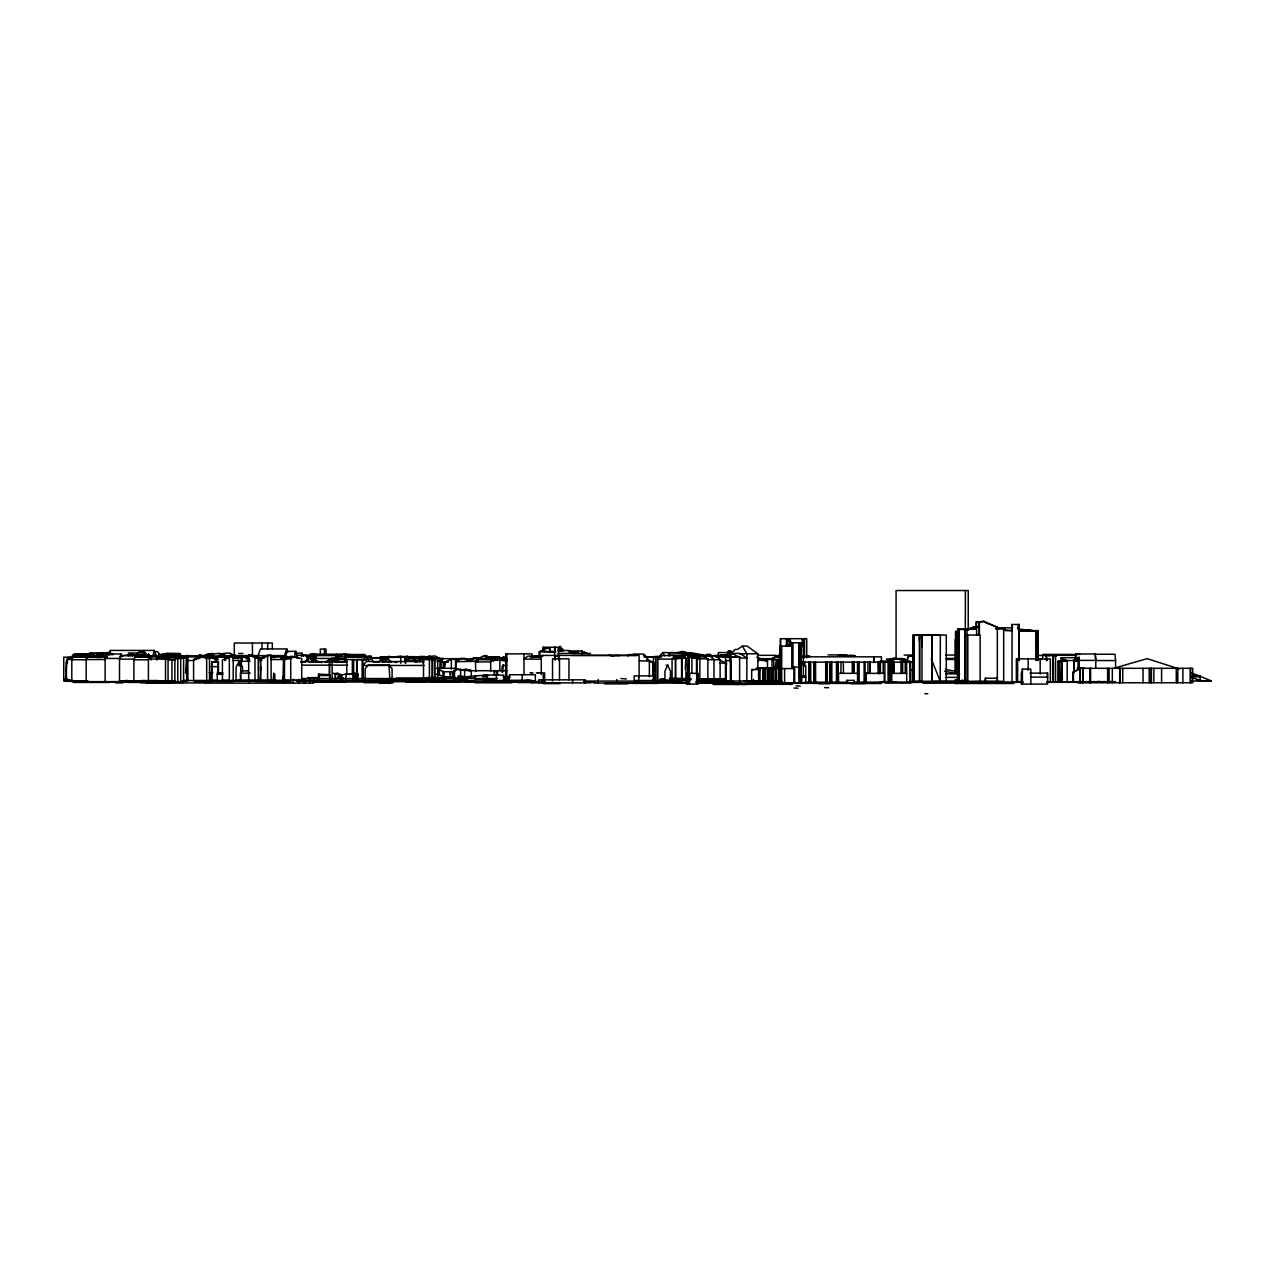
<?xml version="1.0" encoding="UTF-8"?>
<svg xmlns="http://www.w3.org/2000/svg" width="1275" height="1275" viewBox="0 0 1275 1275"><rect width="100%" height="100%" fill="white"/><g stroke="black" fill="none" stroke-linecap="round" stroke-linejoin="round"><path stroke-width="1.5" d="M283.927 676.85L283.927 658.681L288.548 657.247L290.732 658.888M1019.155 660.514L1019.171 630.647L1038.057 630.663L1038.057 660.434M1190.691 681.169L1211.25 680.85L1190.643 672.594M921.921 646.744L921.984 635.237M919.339 640.99L919.466 635.237L913.49 635.237M1022.247 673.614L1022.359 669.136L1030.822 669.136L1030.885 684.085M321.842 662.474L316.009 661.884L309.905 657.852L312.71 657.852L318.83 662.219M685.281 669.216L685.87 657.852L683.416 656.529L674.953 657.103L676.706 657.215M688.197 673.168L689.042 656.418L687.942 656.37L687.735 682.476M329.46 659.016L332.185 659.558L329.46 659.016L329.332 674.666L318.591 674.14L318.224 680.563M185.528 673.041L186.676 658.059L184.955 656.019L181.895 656.019L183.6 658.043L186.676 658.059L186.676 680.531M284.166 658.936L284.373 656.242L274.906 656.242L274.141 657.916M1115.577 668.227L1115.577 660.562L1095.767 660.546L1095.273 653.995L1075.606 653.995L1075.176 658.968M72.834 659.43L67.192 659.462L66.443 668.482L66.443 680.212L72.069 680.212M1036.017 630.647L1036.049 660.53L1036.049 630.711M959.469 673.646L958.545 681.312L958.545 629.436L957.668 629.197L975.981 629.165L964.777 629.611L964.777 681.312M1061.262 657.661L1061.677 660.514L1079.001 660.514L1078.554 657.661L1061.262 657.661L1060.816 681.742M211.108 680.547L211.746 661.884L218.487 662.331L218.487 673.264M775.343 667.096L776.284 660.115L777.862 660.115L778.483 663.717M776.937 667.064L777.862 660.115M370.563 657.533L370.754 656.147L367.678 656.816L366.212 660.131M1078.076 661.056L1078.554 657.661M217.515 674.602L218.184 661.884M72.994 656.386L73.36 654.155L82.668 654.792M1057.836 681.934L1057.947 661.103L1058.888 662.315L1061.963 662.315L1060.784 661.135L1058.888 661.868L1058.888 681.934L1059.987 678.507M71.798 680.627L71.798 659.717L72.293 657.167L74.253 657.247M286.477 659.079L286.987 656.45L285.409 656.45M404.908 661.056L405.625 657.39L407.267 656.115L408.829 657.39M148.33 656.163L148.697 654.282L147.039 656.163M132.345 655.748L132.68 654.107L128.042 654.76M1042.153 659.494L1043.301 654.426L1079.957 654.426M717.777 655.908L718.526 652.561L732.185 652.561M1062.553 677.981L1061.677 681.742L1061.677 658.314L1067.175 660.88L1067.175 681.742M152.729 656.784L154.291 650.425L110.654 650.425L104.136 657.47M294.573 656.434L295.816 651.366L286.779 651.366L285.042 658.028M166.419 654.744L166.786 653.31L179.727 653.485L180.891 657.549M356.219 675.463L357.765 675.463L356.426 674.969L356.092 679.352M441.74 661.932L442.712 658.33L407.713 658.49L406.438 660.832L421.021 660.848M1060.083 678.412L1059.079 681.934L1059.079 661.008L1059.716 681.934M907.418 659.271L908.294 656.306L914.159 656.306M866.235 678.683L865.087 682.189L865.087 662.139M907.338 659.271L908.294 656.306M219.587 654.33L226.52 653.087L230.169 653.167L233.532 655.254L234.648 654.585M301.155 656.179L302.143 653.198L294.955 653.183M105.14 681.503L105.14 658.442L106.622 653.979M119.515 681.503L119.515 658.474L120.998 653.979L97.282 653.995L97.282 657.804M283.672 657.98L286.748 648.943L260.403 648.943L257.805 656.577M335.197 659L336.377 655.589L301.824 655.637M725.873 657.502L726.559 655.589L701.011 655.701M66.172 680.547L66.061 662.41L67.846 657.47L73.807 657.47M415.012 658.729L415.73 656.689L400.302 656.689M415.012 658.569L415.73 656.689M133.891 659.143L135.341 655.477L120.95 655.477L119.515 659.127L133.891 659.143L133.891 680.754M729.874 657.358L730.846 651.031L728.344 651.031L727.356 657.406M455.542 662.123L456.96 658.761L458.49 661.295M442.728 658.761C438.249 665.502 448.418 658.553 444.13 668.132M162.355 656.864L163.328 656.306M581.4 653.438L586.883 653.23L558.275 653.469M666.203 665.438L667.702 665.072L664.928 671.208L664.928 680.499M238.664 665.47L240.21 662.076L238.887 662.028L236.066 667.16L236.066 680.388M108.391 655.366L110.654 650.425M354.036 655.509L354.498 654.489L364.491 654.489L366.674 656.928M344.489 662.044L339.756 662.044L335.118 659.127L332.185 659.127L332.185 678.459M86.174 681.503L86.174 659.558L87.624 656.513L107.148 656.513M241.071 664.482L242.362 657.852L232.911 657.852M502.637 672.228L503.306 665.136L502.063 666.506L502.063 672.228M505.012 660.02L505.888 658.219M759.183 658.649L774.148 658.697L775.901 655.318L757.509 655.318M494.923 658.219L493.234 661.342L492.134 660.227L490.7 661.9L475.766 661.9L478.364 661.358L475.416 660.386L475.766 671.543M379.01 662.203L381.209 658.107L384.365 658.267M470.475 658.649L469.296 660.848L470.475 660.848L470.475 658.649L500.836 658.123L505.346 656.928M165.479 658.745L166.18 656.322L145.589 656.322L145.031 657.31M240.513 667.032L240.513 661.295L242.17 658.298M258.65 670.73L258.65 660.418L259.957 658.107M177.91 657.581L174.404 654.633L169.718 654.234L165.559 654.681L169.272 654.457L170.993 656.561L166.308 656.402L164.714 654.457L161.16 654.41L159.614 657.294M801.72 676.563L798.772 677.312L801.72 676.563L801.72 683.288M271.017 659.542L285.409 659.542L281.775 656.8L272.946 657.326L273.982 657.294M892.213 660.099L888.866 659.669M223.954 656.179L212.367 655.924M505.553 659.956L506.765 658.378M729.81 660.928L729.826 654.202L732.185 651.923M198.422 656.019L213.61 655.015L194.151 656.051M169.336 657.645L172.013 656.338L177.193 656.88M405.912 657.502L410.646 656.577L413.833 658.936M362.897 678.507L362.833 665.502L366.308 661.534L423.842 661.534M507.45 660.067L504.486 658.824L503.306 660.179L503.306 658.633L507.307 659.956M362.849 665.502L424.256 665.438M362.275 657.087L364.491 654.489M240.449 680.388L240.449 673.152L242.521 670.889L242.521 667.16L240.21 662.076M304.151 662.076L307.897 659.048L306 655.095L296.756 655.398M169.543 657.294L170.993 655.748L165.559 654.681M171.073 657.581L172.444 656.147L171.998 654.633L180.891 654.744M995.616 627.953L1004.349 627.81M657.773 657.757L662.841 652.577L667.638 652.577L670.475 655.302M165.368 654.744L166.786 653.31M672.068 659.095L675.607 655.557L661.215 655.557L657.629 659.127L672.068 659.095L672.068 682.476M168.858 655.095L169.718 654.234M98.86 653.453L96.613 655.701L98.207 655.748M544.393 651.573L544.553 648.513L550.035 648.513L550.035 651.844L544.393 651.573L544.393 648.513M103.227 656.784L106.271 653.82M453.517 678.89L454.139 671.495M136.999 653.932L139.453 651.557L144.25 651.557L147.677 655.78M728.344 657.613L729.587 656.418L721.252 655.159L714.653 656.195M378.866 658.394L380.285 657.087L391.218 657.087L380.285 657.087M97.171 654.92L99.227 653.023L110.702 652.991M307.897 659.048L304.566 662.076L300.613 662.076M680.165 656.147L675.399 656.147L672.068 659.143L685.934 657.964L685.87 682.476M473.662 657.677L478.444 658.426L473.662 657.677L470.332 660.657L471.623 660.689M475.177 657.677L472.834 659.685M283.735 681.264L217.26 681.296L217.26 674.268L220.926 673.487L218.487 672.738L222.137 673.726M262.714 658.522L264.578 656.482L265.965 656.609L261.311 658.745M372.236 658.187L370.658 656.131L368.969 657.454L368.969 656.37L358.944 657.215L368.969 656.37M352.282 656.131L350.593 657.47L350.593 656.274L345.302 656.242L345.302 662.092M803.314 675.941L805.768 677.392L803.314 675.941L800.572 678.109L800.572 645.995M801.72 677.886L804.19 675.941M383.09 662.315L386.341 661.47L382.436 662.315L383.09 658.777L388.413 662.363L391.855 662.203L387.329 658.777L388.987 656.115L390.548 657.31M500.724 659L503.402 656.928M437.038 661.725L441.134 659.558L441.134 667.829M757.828 669.359L757.828 653.788L747.07 646.058L742.369 646.058L737.572 649.421L735.197 649.421L730.734 653.788L732.232 653.788M415.491 662.363L419.905 659.271L424.24 659.366M726.766 657.374L732.535 653.39L739.851 653.39L746.847 658.059M270.523 658.585L273.344 656.657M689.042 673.168L689.042 655.286L685.52 654.904L682.603 656.354M72.802 656.051L75.703 654.107L89.377 654.489M677.965 655.764L684.277 655.286L685.169 656.466M104.215 656.848L105.044 656.306L100.135 656.434M339.246 680.914L343.166 678.348L341.19 676.658L337.923 677.121L341.19 676.658M582.245 653.438L584.46 652.163L584.46 653.469M324.679 662.426L331.691 658.235L335.086 658.235M1072.913 672.244L1079.925 668.722L1072.913 672.244L1072.913 681.742M1073.805 672.339L1073.805 660.434L1079.001 657.374L1079.16 668.722M1073.805 660.434L1079.16 657.374M765.877 661.008L767.502 661.008L767.502 668.945M892.898 659.797C879.559 658.298 890.731 661.008 893.488 657.884L897.074 658.968M161.718 658.601L163.535 657.597L156.028 657.629L165.479 657.629M554.641 651.573L539.118 651.573L539.118 657.406M75.703 654.107L72.085 656.051L76.102 656.051M653.087 656.737L652.545 657.167M757.828 660.976L759.677 660.052L767.502 661.008M913.107 668.961L910.621 670.204L912.565 670.252L912.565 682.189M1053.405 656.338L1055.557 655.27L1075.829 655.254M346.258 660.147L343.087 662.012M205.992 658.617L209.068 657.119L216.989 659.717M208.861 658.617L211.937 657.119L218.089 659.717L214.582 659.781M415.427 658.713L420.033 656.498L424.527 656.498L429.787 658.601M197.529 681.503L233.213 681.488L233.213 656.529L229.341 656.545L222.408 660.052L222.408 681.488M499.864 670.634L499.864 660.179L504.486 658.824M478.093 658.569L484.309 655.653L487.002 655.653L486.078 656.593L491.512 658.649L493.345 658.123M81.218 655.956L85.521 653.916L95.035 653.916M678.013 652.561L682.587 651.461L686.062 652.768L670.538 652.657M687.99 657.135L691.927 657.741L691.927 672.961M287.178 658.426L292.915 656.37L287.943 658.633L293.648 656.721L301.697 658.601L301.697 680.292L241.485 680.34M778.834 655.382L772.379 658.314L774.355 658.283M286.461 658.601L291.401 656.37L290.461 656.37M775.264 657.215L779.949 655.095L776.332 656.466M388.285 657.199L401.689 656.386L388.795 657.071M703.465 655.844L696.246 654.521L691.767 656.498L695.018 656.338L692.835 656.864C694.301 650.744 670.22 657.278 692.835 654.649M68.404 659.51L74.795 656.29M193.72 659.494L199.713 656.832L209.514 658.474L209.514 680.691L193.593 680.691L193.593 659.494L196.525 659.478M198.039 658.808L202.597 656.832L209.514 658.474M161.766 658.793L167.886 656.163L177.799 659.032L170.722 656.163L163.885 656.227M165.24 658.506L170.722 656.163M260.817 680.547L260.817 657.82L269.742 654.999L271.097 654.999L271.097 680.547M336.361 654.904L337.7 654.904L337.7 656.976L343.836 654.426L353.908 654.457L359.917 657.135M445.087 662.474L448.386 661.948M443.254 668.18L443.254 662.697L451.334 659.382L455.542 659.382L455.542 669.646M306.223 656.003L311.546 653.852L316.774 653.852M495.29 660.498L496.883 659.876L493.218 659.876M216.017 658.41L213.132 656.912L224.528 656.88L228.177 658.33M457.645 659.526L463.973 658.219L470.475 660.769L461.008 658.219M776.587 656.593L781.272 654.776M968.219 629.021L973.447 627.013L977.973 627.013M968.442 629.308L974.451 627.013M609.131 654.999L613.163 656.354M356.554 674.73L356.825 659.462L356.825 674.698M259.67 658.394L262.682 657.326M282.986 680.292L283.528 658.697M288.277 658.585L296.183 656.721M85.712 654.76L88.82 653.724M163.423 658.729L171.025 656.179L180.715 658.649L171.025 656.179M170.786 657.199L173.862 656.179M690.938 657.326L694.365 656.179M357.032 674.698L356.554 659.717L362.913 659.462L362.849 678.507M885.711 662.203L896.421 658.538L908.438 662.522M102.908 656.274L105.554 656.354L100.693 657.215M560.028 650.601L562.163 649.979L559.008 650.935L563.295 650.633L560.028 646.361L560.028 650.601L562.163 650.521L562.163 649.007M1115.003 667.941L1147.149 658.649L1179.295 668.961M807.681 656.179L806.788 656.434L809.338 656.434M454.075 678.89L454.075 670.443L459.191 669.056L464.61 670.523L471.32 670.523L471.32 675.575M462.474 669.981L465.853 669.056L471.32 670.523M691.114 657.199L702.047 656.418L707.848 658.745L707.848 682.284L696.007 682.284M699.067 657.215L702.047 656.418M339.835 676.658L343.166 678.348L339.246 677.121L339.246 675.623L346.21 673.917L345.748 679.161M350.45 673.949L353.908 673.104L357.956 673.933L357.956 679.161M997.257 677.439L997.337 681.312L997.337 627.22L984.093 622.088M627.539 655.78L629.452 655.366M643.508 655.78L645.421 655.366L645.756 656.737M345.748 673.901L357.956 673.933M334.114 673.726L337.222 673.088L341.955 675.017M170.005 657.247L173.814 656.466L183.6 657.868L183.6 682.412L128.185 682.428M173.225 657.151L176.635 656.466L183.6 657.868M88.836 655.111L84.469 655.669L93.681 655.701L101.506 657.262M533.492 657.199L538.879 656.115M530.543 657.071L535.309 656.115L539.166 657.103M75.942 657.151L77.138 656.896M212.59 653.342L206.183 654.601L219.555 653.342L224.623 654.346L223.173 654.33M66.762 678.619L64.563 678.73L64.563 680.547L66.762 680.547L66.762 678.619L64.563 678.73M421.547 657.294L434.902 655.908L439.493 658.251M104.008 657.183L107.196 656.593M412.271 658.601L420.192 657.836L412.813 658.538M415.953 658.601L423.794 658.314L411.474 658.346M458.681 659.733L461.63 659.191M686.062 652.959L704.613 655.844M687.4 653.358L690.923 652.72L706.35 655.509M983.806 621.323L977.447 622.216L983.806 621.323L997.337 627.22M260.769 667L259.877 680.388M332.185 659.127L337.429 662.203L339.756 661.852M717.044 655.972L726.559 654.776L718.781 655.86M455.908 669.263L455.908 661.677L459.048 661.311M478.364 661.311L455.908 661.677M204.255 656.019L209.578 655.286M438.106 675.192L438.202 669.598L438.202 675.192M755.422 669.232L760.043 669.678M889.328 659.542L892.739 659.095M467.24 681.583L467.24 676.658L484.914 675.113M605.737 683.384L657.502 683.384L657.502 656.545L655.669 656.784L655.669 683.384M883.208 673.439L884.26 673.296L884.26 682.189M884.26 673.296L865.087 673.439L867.94 673.439L867.94 662.139M878.061 662.139L878.459 673.439M445.549 680.181L441.708 680.181M870.188 673.439L869.725 662.139M540.504 651.461L543.341 651.19L541.094 651.429M667.861 680.212L659.956 680.436L659.956 679.416L663.367 679.049M659.956 680.436L663.367 680.069M332.536 673.088L342.098 675.67M246.983 659.701L249.757 659.414M170.722 656.864L171.998 656.737M225.946 657.757L224.528 656.88M878.061 673.487L880.372 673.439M235.397 657.836L236.72 657.709L235.524 658.139M1002.835 627.953L1004.461 627.81L1002.708 627.858M777.16 656.609L778.563 656.482M775.535 656.768L778.435 655.86M470.778 676.738L465.152 676.866L465.152 681.583L496.294 681.583M657.502 656.545L652.083 656.8M465.152 676.866L467.24 676.658M128.09 655.748L143.963 654.633M120.886 655.732L145.031 654.712L142.688 654.728M482.253 676.403L485.217 676.164M95.099 656.816L96.709 656.689M1011.234 630.121L1011.999 630.583L1003.505 630.089M486.476 681.583L486.412 675.081L487.448 675.113L487.448 681.583M1058.888 661.868L1059.955 661.518L1059.079 661.008M722.941 657.231L739.612 656.609L739.612 681.041M716.183 657.215L739.612 656.609M485.106 675.097L487.448 675.113M659.956 679.416L664.068 679.24M184.955 656.019L171.615 656.737L206.933 656.976L202.677 657.103M703.083 655.956L709.968 655.573L713.984 659.685L720.12 659.717L720.12 681.503M709.761 655.924L716.104 655.573L720.12 659.717M533.093 672.929L530.942 672.849M337.429 662.203L340.186 662.123L336.664 662.044M694.732 656.083L703.848 655.621L707.848 659.669L713.984 659.685L713.984 681.503M702.684 655.988L709.952 655.621L713.984 659.701M669.694 679.097L690.747 678.714L690.747 679.718L669.694 680.117M729.762 656.848L726.559 656.896M160.523 656.338L170.42 656.115M1032.702 630.647L1019.139 631.045L1036.017 631.045L1017.976 628.973M696.979 678.938L725.332 678.714L696.485 679.049M696.979 679.942L725.332 679.718L696.485 680.053M752.075 669.726A74.827 1.275 -10.6 0 0 753.334 669.63L751.676 669.534L756.043 669.694M678.013 652.768L683.719 652.768M727.356 653.469L729.874 653.422M655.382 657.055L656.418 657.103L654.967 657.055M657.199 656.976L661.645 656.944M282.986 658.872L283.927 658.681L284.07 680.292M674.937 656.768L678.332 656.737M790.197 646.09L785.543 645.612L790.612 646.09L790.612 642.823M731.101 655.286L731.101 651.318L728.344 651.031M675.081 656.545L678.826 657.215M649.373 662.028L652.912 662.012L652.912 676.643M231.062 655.159L234.871 655.143M136.808 656.45L139.533 656.45M231.03 656.96L235.285 656.944M471.623 660.227L464.913 659.255M325.842 662.235L327.277 662.235M99.976 652.832L103.371 653.358M104.215 655.462L105.044 655.462M619.634 655.557L614.247 655.557M438.106 669.614L444.067 671.766L450.505 671.766L450.505 675.367M536.297 672.849L537.763 672.849M940.233 635.077L921.682 635.109L931.993 635.237L931.993 681.264M99.976 653.119L91.513 653.135L93.521 654.967M87.497 656.306L97.888 656.274M271.798 656.784L274.141 656.721M1056.577 655.956L1046.424 655.286L1046.424 660.673M86.174 659.558L105.14 659.542M186.23 660.514L194.071 660.498M241.071 660.482L232.958 660.482M392.094 678.667L392.094 668.738L389.018 665.056L368.14 665.104L365.128 668.738L365.128 678.667M242.521 670.889L248.434 670.889M1012.733 627.81L995.998 627.953M995.839 629.053L1003.696 629.053L1003.696 681.312L912.788 681.264L912.788 635.077L946.289 635.077L946.289 681.264M958.545 629.436L965.223 629.436M1011.999 630.599L1005.306 630.599L1005.162 627.81M1035.38 630.711L1037.882 630.711L1037.882 660.354M921.682 634.807L940.328 634.807L940.233 681.264L931.324 659.111M967.024 635.03L980.124 635.03L980.124 681.312M790.117 639.811L786.468 639.811L787.137 643.492M787.105 641.405L790.803 641.405L790.803 644.783M790.102 642.823L801.274 642.775L801.274 677.886M791.472 644.783L787.791 644.783L787.791 641.405M799.457 645.995L803.377 645.995M556.203 647.238L542.975 647.238L543.341 651.445L543.341 647.238M558.275 650.521L569.606 650.521L569.606 653.469M560.028 646.361L563.295 650.633M568.762 650.951L582.101 650.951L582.213 653.135L582.101 650.951M544.553 651.413L539.851 651.382L539.851 657.406M154.179 651.653L157.463 651.653L160.969 655.86M555.709 651.844L549.876 651.796L555.231 651.971M569.447 652.067L578.149 652.067L578.276 653.469M584.46 652.163L582.101 652.163L582.245 653.82M683.719 652.657L669.232 652.657L669.232 656.067M685.679 652.529L686.874 652.529L683.719 652.402L683.719 656.529M128.185 652.991L145.254 652.991L145.254 656.609M109.331 653.485L89.999 653.485L94.701 656.227M238.616 653.469L242.919 653.469M586.659 653.469L590.596 653.469M89.808 653.772L76.245 653.772L76.245 657.597M739.532 653.788L757.828 653.788M82.604 654.027L81.281 654.027L82.668 655.079M633.548 654.043L643.763 654.043L649.373 661.087L649.373 676.818M108.71 654.266L112.949 654.266M317.682 654.234L346.704 654.202M729.826 654.202L731.101 654.202M1095.241 654.234L1115.035 654.234L1115.577 660.562M158.498 654.585L169.272 654.457M706.414 654.426L710.781 654.426M230.903 654.792L234.632 654.792M342.72 654.665L336.807 654.697M628.145 654.633L633.532 654.633M159.55 655.27L161.845 655.27M353.988 655.031L362.865 655.127L353.589 655.127M828.033 654.92L846.998 654.92M904.134 655.063L913.601 655.063M945.668 655.063L955.66 655.063M668.897 655.191L689.042 655.286M218.344 655.605L283.162 655.605M838.344 655.525L854.824 655.525M1037.292 655.477L1043.269 655.477M542.847 656.099L527.866 656.099L523.993 659.048L541.269 659.239M74.46 656.338L77.903 656.338M94.207 656.274L107.259 656.306M679.814 656.354L684.165 656.354M775.025 656.354L779.009 656.354M802.262 656.338L810.661 656.338M183.951 656.577L178.261 656.577L185.815 656.864L173.862 656.737M253.518 656.577L259.287 656.577M306.988 656.689L314.638 656.689L306.653 656.848M644.656 656.705L647.859 656.705M659.526 656.625L653.82 656.625L655.207 657.804M691.257 656.689L696.803 656.689M725.953 656.673L729.842 656.673M87.624 656.976L102.064 656.976M229.42 656.976L201.052 657.039M336.504 656.864L355.805 656.864M418.328 656.784L400.302 656.88L401.561 657.31M485.775 656.816L500.007 657.215L485.839 656.88M530.081 656.912L539.819 656.912M644.242 656.88L660.227 656.88M691.799 656.88L695.194 656.88M802.453 656.832L881.423 656.832L881.423 662.538M94.669 657.247L106.717 657.135M151.072 657.135L135.182 657.039L133.891 659.812L148.426 659.812L149.685 657.039L151.135 660.004M288.548 657.247L289.6 658.936M363.056 657.231L349.908 657.039L343.836 654.426M415.73 657.055L417.865 657.055M535.835 657.215L539.341 657.215M644.927 657.183L647.509 657.183M651.429 657.071L656.258 657.071L644.72 656.784M775.025 657.183L778.499 657.183M358.498 657.47L350.593 656.274M387.329 657.39L405.625 657.294L405.625 663.335M248.657 681.185L248.657 655.063L254.984 657.613L258.299 657.613L258.299 681.185M370.228 657.693L380.189 657.693M370.627 657.82L388.955 657.82M410.311 657.948L415.108 657.948M245.183 658.091L248.864 658.091M256.227 658.091L263.654 658.107M371.344 658.171L377.097 658.171M378.818 658.298L381.655 658.298M259.255 658.362L261.534 658.362M314.176 658.458L336.584 658.458M898.7 658.506L902.557 658.506M946.177 658.41L955.788 658.41M336.712 658.633L346.577 658.633M383.09 658.777L387.329 658.777M441.612 658.681L460.594 658.681M477.95 658.824L485.09 658.824M691.927 657.741L699.863 659.175L695.194 656.434L687.942 656.37L689.185 656.545M335.197 659.558L346.067 659.558M370.372 659.558L346.768 659.589L346.768 674.698M476.882 659.621L490.206 659.781M758.752 659.43L779.949 659.43L779.949 669.072M946.273 659.43L955.883 659.43M502.446 660.02L490.7 659.972L490.7 671.543M258.65 660.418L261.901 660.418M1078.092 660.386L1095.767 660.386L1095.767 668.212M1061.677 658.314L1067.175 660.88M331.787 661.151L337.174 662.426M880.085 661.119L888.308 661.119M1066.538 661.056L1061.677 661.056L1066.538 660.88M1073.805 661.056L1079.001 661.056L1073.805 660.514M240.513 661.295L250.012 661.295M301.267 661.661L347.23 661.661M342.258 662.012L344.76 662.012M373.447 661.916L379.408 661.916M877.646 661.9L889.966 661.9M908.39 661.9L913.362 661.9M415.427 662.235L416.989 662.235M802.007 662.139L913.856 662.139M211.746 661.884L218.487 662.331M652.896 662.442L654.059 662.442L654.059 683.384M720.12 663.112L725.459 663.112L720.279 660.099M302.063 665.136L347.581 665.136M506.032 671.048L506.032 665.709L505.458 671.048M803.377 665.63L805.752 665.63L805.768 683.288M804.796 666.012L802.756 664.275L804.796 666.012L804.796 662.139M211.108 666.65L217.515 666.65M780.077 667.941L756.617 667.941L756.617 669.008M1077.423 667.893L1084.419 667.893M436.448 668.291L454.952 668.291L459.845 670.028M1077.423 668.307L1192.715 668.307L1192.715 682.747L1077.423 682.747M781.256 668.419L760.043 668.419L760.043 681.201M781.687 668.562L794.66 668.562L794.66 683.288M457.247 668.881L453.517 671.973M460.626 669.455L460.673 676.898M439.397 670.028L439.397 675.399M454.075 670.443L455.637 670.443M468.562 670.73L506.892 670.698M453.262 675.367L452.545 671.686L450.234 671.67L450.234 675.32M209.243 672.865L212.925 672.865M217.292 672.865L222.918 672.865M240.449 673.152L250.171 673.152M1029.961 673.12L1047.747 673.12L1047.604 684.085L1021.275 684.085L1021.275 673.12L1022.247 673.12L1022.247 684.085M838.121 673.343L857.979 673.343M890.301 673.359L906.716 673.359M945.572 673.869L958.991 673.869M217.26 674.268L223.013 674.268M356.426 674.969L354.848 674.969L354.514 679.352M486.412 675.081L503.8 675.081L503.8 680.643M284.07 676.85L282.62 676.85L282.747 680.292M454.793 676.818L445.087 676.818L436.082 674.14M506.51 676.882L503.003 676.882L503.912 677.822M1191.009 676.754L1200.094 676.754M510.255 676.977L507.418 676.977L507.418 680.977L535.357 680.946L535.357 674.73L509.378 674.73L509.378 680.946M1030.742 677.137L1047.604 677.137M958.178 677.376L945.572 677.36M307.705 677.631L319.515 677.599M396.461 678.141L427.986 678.141M443.604 678.141L475.145 678.141M669.391 678.204L690.747 678.714M985.4 678.204L985.4 681.312L985.336 678.204L997.385 678.204M301.633 678.555L497.314 678.555M474.682 678.89L494.19 678.89M687.225 680.053L677.487 679.926L677.487 678.906L686.38 678.906M669.391 679.208L690.747 679.718M66.061 679.878L69.711 679.878M259.845 680.069L261.04 680.069M677.487 679.926L686.38 679.926M212.543 680.292L215.427 680.292M222.679 680.308L228.384 680.308M237.166 680.228L239.859 680.228M329.332 680.34L332.185 680.34M466.427 680.34L348.218 680.754L475.145 680.675M531.595 680.26L501.059 680.611M967.04 680.324L962.37 680.324L962.37 683.48M125.317 680.531L128.042 680.531M141.127 680.563L157.861 680.563M183.09 680.531L276.069 680.388M282.397 680.372L439.716 680.181M452.96 680.531L466.809 680.531M494.843 680.547L530.559 680.611M663.558 680.499L670.475 680.499L670.475 671.208L667.702 665.072M767.598 680.499L769.686 680.499M1191.44 677.599L1202.564 680.834L1211.25 680.85M64.786 680.85L87.768 680.738M119.515 680.754L174.866 680.722M182.373 680.643L188.381 680.643M238.505 680.818L246.872 680.818M307.705 680.675L326.591 680.722M327.85 680.85L343.533 680.85M486.412 680.643L531.978 680.85M743.723 680.85L779.949 680.643M87.497 680.946L63.75 681.105L63.75 657.199L88.644 657.247L86.684 657.167L86.174 659.797L71.798 659.717M122.033 680.977L128.233 681.041M132.568 681.009L141.653 681.009M195.888 681.057L245.358 680.962M258.124 680.946L268.913 680.993M299.8 681.089L497.314 681.089M584.125 681.089L639.11 681.089M662.283 680.977L673.184 681.089L656.896 681.344M719.036 681.041L780.651 681.025M74.348 681.328L65.965 681.28L65.965 675.846M121.81 681.328L122.623 681.328M125.125 681.392L129.078 681.392M182.468 681.201L185.895 681.201M296.804 681.376L307.737 681.376M312.71 681.201L346.704 681.232M382.436 681.185L408.829 681.185M411.315 681.185L419.905 681.185M495.752 681.201L501.298 681.201M527.643 681.36L529.874 681.36M706.318 681.344L713.984 681.344M719.371 681.376L731.212 681.376L731.212 660.546L726.049 660.546L726.049 681.376M744.106 681.408L781.862 681.217M79.672 681.647L177.799 681.599M255.223 681.456L268.818 681.472M324.711 681.503L391.218 681.631M391.776 681.695L406.598 681.695M406.884 681.679L460.594 681.519M530.942 681.567L540.329 681.567M656.418 681.488L681.711 681.488M686.237 681.503L688.022 681.503M696.07 681.503L733.699 681.488M881.551 681.647L886.268 681.647M909.282 681.583L921.682 681.583M933.746 681.472L968.06 681.472M974.53 681.615L999.377 681.615M1022.088 681.647L1016.366 681.647L1016.366 658.888L1050.313 658.952L1050.313 681.647L1046.616 681.647M1075 681.631L1115.577 681.631M72.085 681.854L117.603 681.79M121.635 681.886L170.133 681.758M267.75 681.838L282.126 681.838M283.783 681.711L290.971 681.711M332.791 681.727L380.285 681.711M405.769 681.774L441.644 681.774M468.228 681.87L499.003 681.87M499.864 681.742L532.838 681.806M583.711 681.742L595.17 681.742M656.354 681.934L682.237 681.822M709.888 681.774L724.678 681.774M757.079 681.934L781.687 681.934M880.085 681.806L896.5 681.806M909.489 681.774L917.92 681.774M1012.573 681.774L1022.821 681.87M1047.11 681.774L1101.648 681.774M123.229 682.013L180.715 682.061M195.091 682.013L211.411 682.013M325.364 681.966L345.796 681.966M377.543 682.061L381.623 682.061M405.912 681.982L423.794 681.982M431.348 682.077L499.768 681.966M505.617 682.173L532.902 682.173M636.639 682.125L652.912 682.125M656.96 682.077L658.601 682.077M804.828 682.189L847.923 682.189M853.692 682.189L955.883 681.966M994.962 681.982L1022.614 681.998M1046.807 682.029L1076.546 681.998M73.807 682.444L109.841 682.444M198.119 682.316L200.478 682.316M313.124 682.252L334.05 682.252M590.182 682.364L594.963 682.364M671.558 682.284L688.755 682.284M880.722 682.396L885.264 682.396M909.553 682.444L949.206 682.221M965.908 682.364L996.237 682.364M1012.207 682.3L1022.741 682.3M1047.46 682.284L1091.99 682.316M140.393 682.715L172.045 682.635M364.012 682.683L390.548 682.683M517.969 682.571L531.85 682.571M584.46 682.747L590.596 682.747M616.781 682.731L649.373 682.731M115.579 682.906L122.767 682.906M146.131 682.874L170.882 682.874M171.408 682.97L205.052 682.89M379.392 682.922L393.051 682.922M474.985 682.778L511.992 682.778M531.643 682.874L585.352 682.874L585.352 679.83L538.703 679.83L538.703 682.874M593.863 683.002L635.906 683.002M677.471 682.986L688.436 682.986M696.437 682.986L700.118 682.986M705.218 682.794L711.832 682.794M718.223 682.858L741.126 682.858M747.66 682.778L842.058 682.794M204.956 683.129L313.746 683.129L313.746 679.304M650.617 683.081L688.58 683.081M696.851 683.161L798.788 683.065M885.089 683.081L910.796 683.081M923.036 683.145L969.653 683.145M881.423 683.48L780.061 683.288L780.061 646.09L791.807 646.09L791.807 668.562M1014.008 683.48L955.278 683.48L955.278 679.655M543.309 683.607L560.107 683.607M604.031 683.751L627.507 683.751M818.598 683.687L829.531 683.687M850.967 683.623L865.566 683.623M733.906 684.324L792.173 684.324M713.06 684.468L746.911 684.468M683.719 652.402L684.914 652.768M197.96 655.557L201.944 655.557M692.484 657.103L696.533 657.119L691.002 656.8M104.279 656.721L100.311 656.705L97.282 653.995M232.448 657.502L238.106 658.697M694.078 656.418L699.863 658.745L707.848 658.745M424.065 659.366L423.045 659.366L423.045 663.239M1191.009 675.623L1200.094 675.638L1200.094 681.169L1196.46 679.91M339.246 675.623L342.098 675.623M458.283 676.244L464.18 676.69L458.283 676.244L458.283 679.161M503.641 677.583L507.147 677.583M852.369 655.876L849.788 655.477L855.461 655.892L852.832 655.525M201.243 655.095L199.155 655.079L201.753 655.812M89.792 655.637L87.784 655.621L95.641 657.199M157.638 658.075L156.905 656.338L141.127 656.306L141.653 657.565M174.739 657.071L179.026 657.087L174.277 657.087M901.202 658.984L905.043 659M216.288 660.163L216.288 656.96L224.894 656.992L226.026 659.812M105.14 658.442L119.515 658.474M318.431 661.884L319.244 662.331L316.009 661.789L318.83 661.805M318.591 674.14L318.925 675.479L329.858 675.511L329.858 678.874M645.038 656.944L654.155 656.992M108.359 654.633L113.363 654.649M1057.836 661.709L1061.422 661.725M890.157 659.749L893.568 659.765L890.157 659.223M81.218 655.892L90.573 655.956M746.56 658.059L739.612 657.996L732.535 653.39M893.169 659.717L892.229 659.701L893.648 659.908M177.799 658.617L177.799 682.061M166.722 659.207L168.38 659.223M1025.435 629.882L1036.017 631.045M171.95 660.243L174.866 660.275L157.925 657.932L162.786 658.123M248.657 655.063L252.147 655.111L258.299 657.613M403.569 656.529L407.474 656.577L410.662 658.936M538.799 672.786L537.859 672.77A531.866 4.335 3.2 0 1 542.146 672.786M260.817 657.82L264.1 657.868M677.487 678.906L687.225 679.033M726.32 656.37L729.587 656.418M384.381 658.41L388.333 658.474M139.533 656.625L141.653 656.657M68.404 659.079L70.763 659.111M687.735 656.402L689.042 656.418M161.096 658.107L170.117 659.892M443.254 662.697L444.385 662.713M555.709 651.955L550.8 651.429M639.413 660.817L649.373 661.087M476.372 675.941L474.953 675.909L474.953 681.583M807.521 656.338L808.462 656.386M163.742 653.979L165.288 654.075M280.723 658.298L284.548 658.538L284.437 680.292M337.7 656.976L339.453 657.119L337.7 654.904M187.728 655.621L186.485 655.509L199.745 656.179M442.903 671.303L442.903 675.097M499.864 660.179L507.131 661.374M944.568 671.319L957.923 673.646M958.625 671.941L945.46 669.407M345.302 656.242L350.816 657.199M1046.424 655.286L1049.532 655.844M467.272 658.92L472.595 659.892M427.683 656.928L435.158 658.283L424.033 656.928M1052.72 682.316L1052.72 655.207L1055.859 655.86M674.602 656.37L678.268 657.103M353.446 673.901L346.641 673.822L353.573 673.901L353.573 675.638M502.733 665.136L506.032 665.709M492.947 658.123L486.333 656.513M337.811 656.737L339.453 657.119M1052.72 655.207L1055.859 655.956M491.385 658.522L484.309 655.653M901.202 658.538L913.235 662.363M961.35 680.356L964.84 681.472M756.712 657.294L766.673 660.546M531.117 656.864L531.595 656.96M293.648 656.721L299.003 658.553M394.676 661.725L396.812 662.458M394.039 661.725L396.174 662.458M675.399 656.147L678.125 657.103M415.73 656.88L416.877 657.278M453.262 671.766L452.8 675.367M420.033 656.498L425.228 658.585M646.728 659.478L652.896 662.012M186.676 658.059L184.955 657.342L187.887 657.342L187.887 680.531M1098.54 681.232L1101.6 682.539M354.896 657.039L348.872 654.426L354.896 657.135M696.246 654.521L699.13 655.812M680.866 651.461L683.464 652.657M503.306 658.633L504.262 659.063M311.546 653.852L315.993 655.892M429.037 655.908L433.627 658.251M249.358 658.777L245.198 656.609L238.058 656.545L242.266 658.761M214.551 656.944L217.85 658.84M1043.301 654.426L1046.424 656.737L1047.317 660.386M1059.716 677.28L1059.923 681.934M1017.466 627.81L1018.932 628.973L1018.932 624.463M558.402 650.521L558.928 647.429L554.641 647.429L554.577 655.462M306 655.095L313.746 662.076L309.65 662.076L306.908 659.063M156.873 657.406L154.291 650.425M91.704 654.872L89.569 652.912L91.513 652.928L93.521 654.824M335.086 661.151L336.393 662.426M975.981 629.165L976.012 621.961L979.184 621.961L979.184 635.03M146.45 657.581L145.589 656.593L166.18 656.593L166.945 657.502M154.912 654.457L157.303 657.262M337.811 656.099L336.361 654.234L336.361 658.091M407.713 658.49L408.829 660.099M742.369 646.058L746.847 653.788L746.847 681.041M148.697 654.282L149.733 656.163M662.841 652.577L664.403 655.828M364.315 654.824L365.686 657.852M692.213 655.191L693.329 657.661M370.754 656.147L372.906 661.629M238.887 662.028L240.736 667.16L240.736 680.388M148.378 654.298L149.047 656.163M216.288 656.96L216.878 658.617M381.209 658.107L382.468 661.757M779.567 655.143L780.109 656.752M302.143 653.198L303.131 656.179M223.46 653.469L223.747 654.33M120.998 653.979L121.938 656.896M99.147 656.561L99.562 657.884M179.727 653.485L180.126 654.744M295.816 651.366L297.25 656.577M329.492 674.14L329.858 675.511M367.678 656.816L368.539 660.131M286.748 648.943L287.608 652.529M389.018 665.056L389.815 678.667M172.013 656.338L172.189 657.31M726.734 664.339L726.049 660.546L726.144 681.376L726.144 660.546M284.373 656.242L284.548 658.538M1075.606 653.995L1075.988 658.777M67.192 659.462L67.479 663.064M1095.273 653.995L1095.767 660.386M1022.359 669.136L1022.438 684.085M793.927 679.607L793.99 683.288M799.043 671.447L799.106 677.328M1190.579 668.307L1190.579 682.747M1190.324 668.307L1190.324 682.747M1182.881 668.307L1182.881 682.747M1177.781 668.307L1177.781 682.747M1176.267 668.307L1176.267 682.747M1161.589 668.307L1161.589 682.747M1153.923 668.307L1153.811 682.747M1151.421 668.307L1151.421 682.747M1151.134 668.307L1151.134 682.747M1149.189 668.307L1149.221 682.747M1143.053 668.307L1143.038 682.747M1122.765 668.307L1122.733 682.747M1119.801 668.307L1119.801 682.747M1119.689 668.307L1119.689 682.747M1112.326 668.307L1112.326 682.747M1109.091 668.307L1109.091 682.747M1107.624 668.307L1107.624 682.747M1090.587 668.307L1090.587 682.747M1089.95 668.307L1089.95 682.747M1082.905 668.307L1082.905 682.747M1082.794 668.307L1082.794 682.747M1080.403 668.307L1080.196 682.747M1079.925 668.307L1079.925 682.747M1079.001 657.374L1079.001 668.578M1078.076 657.581L1078.076 668.578M1073.964 660.434L1073.964 671.606M1073.454 672.26L1073.454 681.742M1062.234 658.314L1062.234 681.742M1055.557 655.27L1055.557 682.316M1053.405 655.207L1053.405 682.316M1047.301 673.12L1047.317 677.137M1040.161 658.952L1040.161 674.077M1037.531 630.663L1037.531 660.514M1037.228 630.711L1037.228 660.402M1028.128 658.952L1028.128 670.299M1019.139 660.434L1019.139 624.495L1011.84 624.495L1011.84 630.599M1018.263 624.463L1018.263 628.973M1017.641 658.888L1017.641 681.647M1012.063 624.495L1011.999 681.982M979.391 622.136L979.391 635.03M976.634 621.961L976.634 635.03M968.235 630.121L968.235 590.532L896.086 590.532L896.086 657.836M967.837 635.03L967.837 681.312M967.024 629.611L967.024 681.312M965.398 590.532L965.223 681.312M959.135 629.436L959.135 681.312M957.605 629.165L957.605 681.312M956.33 671.877L956.33 631.3L955.517 631.3L955.517 671.877M956.33 679.607L956.33 683.48M955.517 679.607L955.517 683.48M955.278 639.46L955.278 671.989M931.77 635.237L931.77 681.264M921.984 635.109L921.984 681.264M919.689 635.109L919.689 681.264M919.466 635.237L919.466 681.264M914.175 635.237L914.175 681.264M913.49 635.077L913.49 681.264M910.621 662.139L910.621 682.189M909.968 662.139L909.968 682.189M906.605 662.139L906.716 682.189M905.218 662.139L905.218 673.359M902.684 662.139L902.684 673.359M902.047 662.139L902.047 673.359M900.995 662.139L900.995 673.359M893.998 662.139L893.998 673.359M893.488 662.139L893.488 673.359M892.436 662.139L892.436 673.359M891.942 662.139L891.942 673.359M891.751 673.359L891.751 682.189M890.301 662.139L890.301 682.189M889.169 662.139L889.169 682.189M888.085 662.139L888.085 682.189M884.898 662.139L884.898 682.189M883.208 662.139L883.208 673.072M880.419 662.139L880.419 673.072M879.925 662.139L879.925 673.487M878.523 662.139L878.523 673.072M874.22 656.832L874.22 662.538M874.028 656.832L874.028 662.538M870.203 662.139L870.203 673.072M866.187 673.296L866.187 682.189M864.115 662.139L864.115 682.189M859.127 662.139L859.127 682.189M858.059 662.139L857.979 682.189M857.533 662.139L857.533 682.189M854.186 662.139L854.186 673.343M854.059 662.139L854.059 673.343M852.242 662.139L852.29 673.343M847.174 680.372L847.174 683.097M843.301 662.139L843.492 673.343M841.022 662.139L840.91 673.343M838.504 673.343L838.504 682.189M838.121 662.139L838.121 682.189M837.468 662.139L837.468 682.189M836.448 662.139L836.448 682.189M831.746 662.139L831.746 682.189M831.316 662.139L831.316 682.189M830.328 662.139L830.328 682.189M830.073 662.139L830.073 682.189M827.316 662.139L827.268 682.189M815.538 662.139L815.633 682.189M810.613 662.139L810.613 682.189M810.342 662.139L810.342 682.189M809.625 662.139L809.625 682.189M808.892 662.139L808.892 682.189M806.724 657.868L806.724 638.695L780.38 638.695L780.412 681.201M804.509 638.695L804.509 657.868M804.19 662.139L804.19 666.012M803.266 638.695L803.377 677.408M802.262 638.695L802.262 646.537M800.827 642.775L800.827 677.902M799.887 683.288L799.887 667.096L793.735 667.096L793.735 668.562M799.6 667.096L799.6 683.288M799.106 642.775L799.106 683.288M798.772 642.775L798.772 667.861M793.99 667.096L793.958 683.288M792.97 642.775L792.97 667.877M789.942 638.695L790.102 645.58M789.48 638.695L789.48 639.811M787.105 639.811L787.105 645.341M786.468 638.695L786.468 645.676M784.603 668.562L784.603 683.288M781.687 646.09L781.687 683.288M780.603 638.695L780.603 669.375M779.184 668.419L779.184 681.201M778.611 659.43L778.467 669.072M778.356 668.419L778.356 681.201M776.029 668.419L776.029 681.201M775.678 668.419L775.678 681.201M775.152 668.419L775.152 681.201M773.734 659.43L773.766 669.072M773.208 668.419L773.208 681.201M772.012 659.43L772.012 669.072M771.789 668.419L771.789 681.201M770.849 668.419L770.849 681.201M768.968 668.419L768.968 681.201M768.554 668.419L768.554 681.201M767.869 668.419L767.869 681.201M765.797 668.419L765.797 681.201M764.123 668.419L764.123 681.201M763.884 668.419L763.884 681.201M762.753 668.419L762.753 681.201M758.561 669.71L758.561 681.201M753.509 679.368L753.509 683.081M751.676 669.965L751.676 681.201M730.75 656.689L730.75 681.041M730.368 657.215L730.368 681.376M726.559 655.589L726.559 657.502M725.411 654.792L725.411 656.354M725.475 657.215L725.475 681.376M709.012 679.081L709.012 680.101M699.863 658.745L699.863 682.476M697.616 673.359L697.616 684.085M697.393 673.359L697.393 684.085M696.899 659.175L696.899 682.476M696.533 658.952L696.533 674.634M689.727 673.359L689.52 684.085M688.293 678.714L688.293 679.718M687.894 673.359L687.894 684.085M687.113 673.359L687.113 684.085M684.611 655.286L684.611 657.804M682.587 652.657L682.587 656.067M682.093 658.219L682.093 682.476M681.599 657.725L681.599 682.476M675.686 658.872L675.686 682.476M675.383 659.143L675.383 682.476M662.697 679.24L662.697 680.26M658.458 657.82L657.629 658.522L657.629 681.232M653.453 656.8L653.453 683.384M652.896 679.575L652.896 683.384M639.11 677.137L639.11 655.43L541.269 655.43L541.269 674.571M638.711 675.877L638.711 680.499M636.783 655.43L571.822 655.43M616.781 679.511L616.781 683.002M598.23 679.511L598.23 683.002M578.149 652.067L578.149 653.469M572.618 679.83L572.618 682.874M568.953 679.83L568.953 658.793L552.537 658.793L552.537 681.025M559.502 658.793L559.502 679.83M558.817 659.812L558.817 655.972L554.992 655.972L554.992 659.812M558.609 655.972L558.609 659.812M558.402 647.429L558.402 656.211M555.278 655.972L555.278 659.812M554.832 647.429L554.832 652.194M549.876 648.513L550.003 651.844M545.031 679.83L545.031 682.874M544.632 679.846L544.632 672.945L543.214 672.849L543.214 679.83M544.074 679.83L544.074 682.874M542.528 679.83L542.528 682.874M541.843 679.83L541.843 682.874M532.121 657.645L532.121 653.868L505.697 653.868L505.697 680.26M531.691 656.577L531.691 657.565M530.225 680.611L526.671 680.308M523.993 653.868L523.993 674.602M522.224 674.73L522.224 680.946M508.837 676.977L508.837 680.977M506.797 653.868L506.797 680.26M497.569 670.73L497.569 674.682M497.011 670.698L497.011 674.634M496.389 675.081L496.389 678.778M494.7 670.73L494.7 674.682M494.541 678.555L494.541 681.089M494.126 670.73L494.126 674.682M483.687 675.24L483.687 681.583M464.61 670.523L464.61 678.938M452.545 671.686L452.545 675.32M451.334 659.382L451.334 669.184M444.067 671.766L444.067 675.367M443.891 662.203L443.812 667.972M439.971 659.558L439.971 669.136M437.692 678.491L437.692 659.637L423.507 659.637L423.507 678.491M434.775 659.637L434.775 678.491M434.52 659.637L434.52 678.491M432.48 659.637L432.48 678.491M432.193 659.637L432.193 678.491M429.42 659.637L429.42 678.491M429.069 677.535L429.069 681.153M419.905 659.271L419.905 662.076M417.164 680.643L411.841 680.372M405.338 657.294L405.338 663.255M400.733 657.294L400.733 663.255M364.379 656.37L364.379 660.291M362.116 659.717L362.116 678.491M353.637 659.558L353.573 679.161M353.303 674.698L353.303 659.558L353.111 679.161M352.84 659.558L352.84 674.698M352.346 659.589L352.346 674.698M335.564 674.156L335.564 679.177M335.245 674.188L335.245 679.192M332.313 678.555L332.313 681.089M329.635 659.558L329.635 678.459M326.033 654.776L326.033 649.055L320.264 649.055L320.423 654.776M324.44 649.055L324.44 654.776M318.925 675.479L318.925 680.563M309.65 679.304L309.65 683.129M304.566 679.304L304.566 683.129M304.151 679.304L304.151 683.129M298.669 679.256L298.669 683.129M293.33 679.256L293.33 683.129M290.732 658.506L290.732 680.292M286.987 656.45L286.987 659.063M284.182 679.256L284.182 683.129M274.81 680.388L274.81 674.22L273.695 673.184L273.28 680.388M272.324 648.752L272.324 643.03L234.297 643.03L234.297 656.402M267.654 643.03L267.654 648.752M267.607 654.999L267.607 680.547M263.16 655.605L263.16 658.043M261.997 643.03L261.997 648.752M254.984 657.613L254.984 681.185M252.434 643.03L252.45 656.402M248.848 679.384L248.848 683.129M247.493 659L247.493 656.992L235.747 656.992M229.341 656.545L229.341 681.488M224.894 656.992L224.894 660.673M212.032 662.331L212.032 680.547M210.072 672.865L210.072 680.388M206.678 658.49L206.678 680.691M186.963 657.342L186.963 680.531M180.715 657.852L180.715 682.412M174.866 658.984L174.866 681.599M171.95 680.786L171.95 659.079L148.426 659.079L148.426 680.786M170.993 655.748L170.993 656.561M168.061 659.079L168.061 680.786M166.308 656.402L166.308 657.294M165.527 659.079L165.527 680.786M156.905 656.338L156.905 660.067M145.031 652.991L145.031 656.912M132.68 654.107L132.68 655.748M65.168 678.619L65.168 680.547M530.033 672.802A532.567 4.431 3.3 0 1 530.655 672.706M796.078 685.918A536.249 3.299 2.3 0 1 800.206 686.062M924.821 693.648A558.577 2.534 2.2 0 1 927.786 693.759M626.312 679.001A530.193 6.12 4.4 0 1 620.941 678.491M824.638 687.576A554.274 3.156 2.3 0 1 828.607 687.719M794.102 688.022A555.119 4.096 2.6 0 1 798.038 688.181M531.516 672.69A555.661 5.02 3.6 0 1 531.882 672.578M316.487 655.589L315.308 659L316.487 655.637M77.074 655.621L76.723 656.561L86.317 656.641L86.7 655.621L77.074 655.621M161.128 657.9L156.905 658.314L161.128 657.9M728.933 656.88L727.627 657.374L728.933 656.896M691.321 655.398L688.643 655.398L694.317 657.103L691.321 655.398M697.935 673.359L686.763 673.359L686.763 684.085L697.935 684.085L697.935 673.359M654.218 675.877L634.185 675.877L634.185 680.499L654.218 680.499L654.218 675.877M804.923 676.929L800.572 676.34L804.923 676.929M445.421 677.535L427.523 677.535L427.523 681.153L445.421 681.153L445.421 677.535M854.075 680.372L846.632 680.372L846.632 683.097L854.075 683.097L854.075 680.372M454.41 670.379L454.346 678.922L454.41 670.379M825.738 682.189L825.738 662.139L825.706 682.189M814.072 682.189L814.072 662.139L813.976 682.189"/></g></svg>
